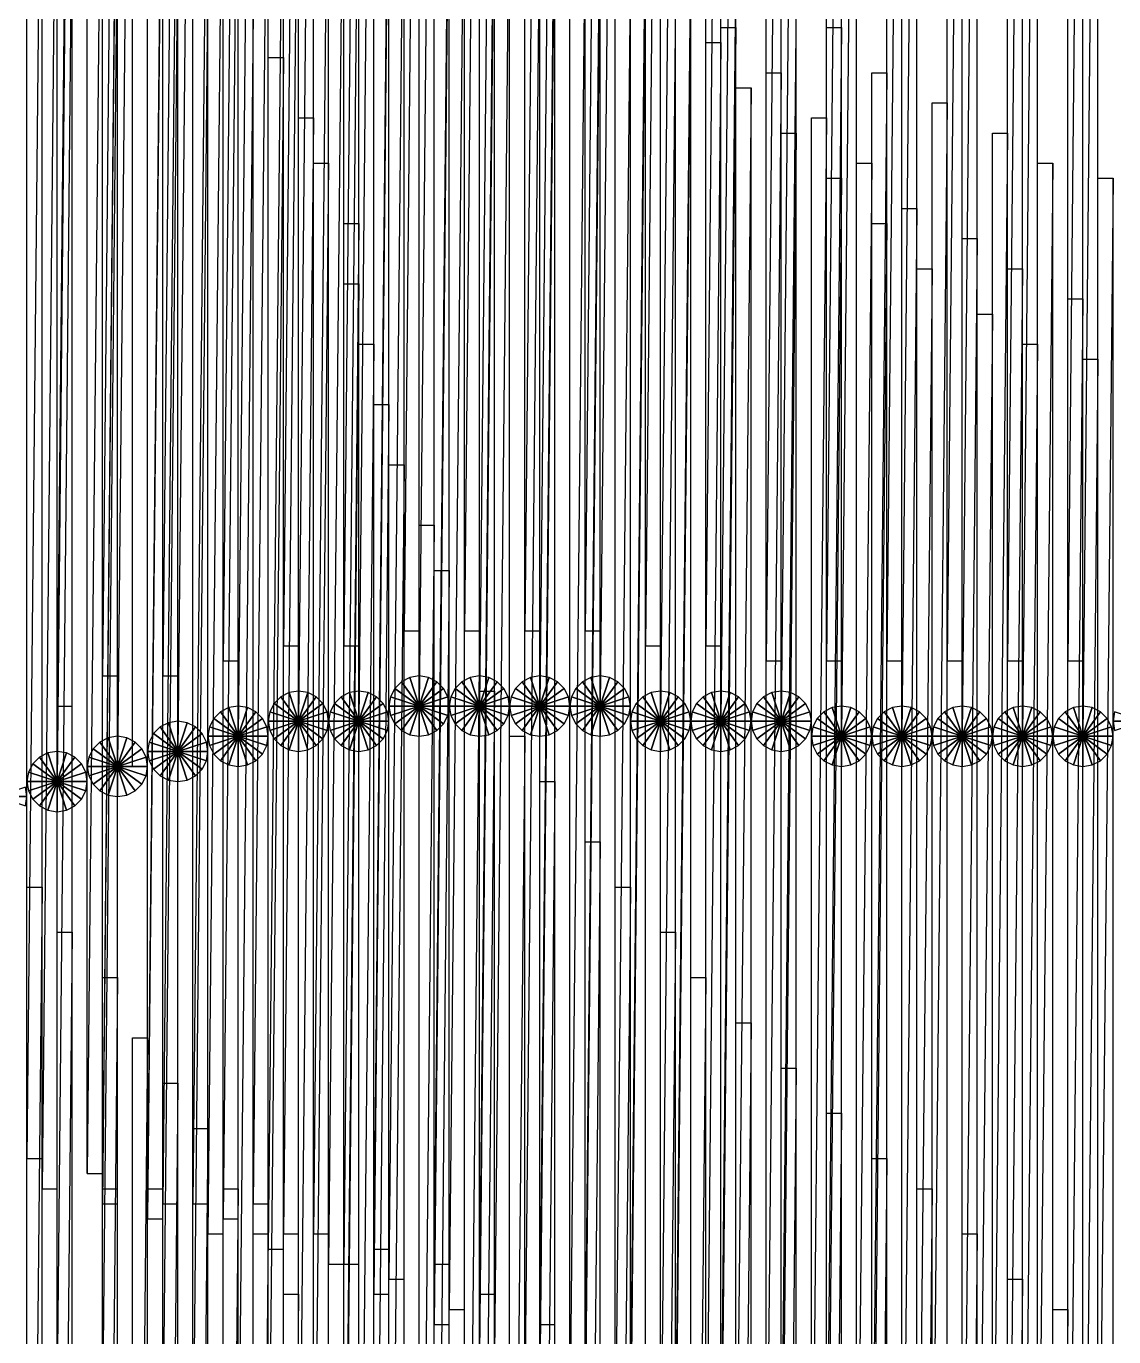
# Model space of a CAD drawing. Header units: metres. Extents: x -172 to 779, y -182 to 937.
# Drawn here: x 77 to 149, y 729.2 to 816.1 of the extents above; entities that cross this region are included whole.
import ezdxf

# ---------------------------------------------------------------- set-up
doc = ezdxf.new("R2010")
doc.units = ezdxf.units.M

msp = doc.modelspace()

# ---------------------------------------------------------------- linework, layer by layer
for points in [[(102, 776), (103, 776), (103, 877), (103.0001, 877.0001, 0.0001)], [(103, 877), (102, 776), (102, 877), (102.0001, 877.0001, 0.0001)], [(106, 776), (107, 776), (107, 877), (107.0001, 877.0001, 0.0001)], [(107, 877), (106, 776), (106, 877), (106.0001, 877.0001, 0.0001)], [(110, 776), (111, 776), (111, 877), (111.0001, 877.0001, 0.0001)], [(111, 877), (110, 776), (110, 877), (110.0001, 877.0001, 0.0001)], [(114, 776), (115, 776), (115, 877), (115.0001, 877.0001, 0.0001)], [(115, 877), (114, 776), (114, 877), (114.0001, 877.0001, 0.0001)], [(94, 775), (95, 775), (95, 876), (95.0001, 876.0001, 0.0001)], [(95, 876), (94, 775), (94, 876), (94.0001, 876.0001, 0.0001)], [(98, 775), (99, 775), (99, 876), (99.0001, 876.0001, 0.0001)], [(99, 876), (98, 775), (98, 876), (98.0001, 876.0001, 0.0001)], [(118, 775), (119, 775), (119, 876), (119.0001, 876.0001, 0.0001)], [(119, 876), (118, 775), (118, 876), (118.0001, 876.0001, 0.0001)], [(122, 775), (123, 775), (123, 876), (123.0001, 876.0001, 0.0001)], [(123, 876), (122, 775), (122, 876), (122.0001, 876.0001, 0.0001)], [(90, 774), (91, 774), (91, 875), (91.0001, 875.0001, 0.0001)], [(91, 875), (90, 774), (90, 875), (90.0001, 875.0001, 0.0001)], [(126, 774), (127, 774), (127, 875), (127.0001, 875.0001, 0.0001)], [(127, 875), (126, 774), (126, 875), (126.0001, 875.0001, 0.0001)], [(130, 774), (131, 774), (131, 875), (131.0001, 875.0001, 0.0001)], [(131, 875), (130, 774), (130, 875), (130.0001, 875.0001, 0.0001)], [(134, 774), (135, 774), (135, 875), (135.0001, 875.0001, 0.0001)], [(135, 875), (134, 774), (134, 875), (134.0001, 875.0001, 0.0001)], [(138, 774), (139, 774), (139, 875), (139.0001, 875.0001, 0.0001)], [(139, 875), (138, 774), (138, 875), (138.0001, 875.0001, 0.0001)], [(142, 774), (143, 774), (143, 875), (143.0001, 875.0001, 0.0001)], [(143, 875), (142, 774), (142, 875), (142.0001, 875.0001, 0.0001)], [(146, 774), (147, 774), (147, 875), (147.0001, 875.0001, 0.0001)], [(147, 875), (146, 774), (146, 875), (146.0001, 875.0001, 0.0001)], [(82, 773), (83, 773), (83, 874), (83.0001, 874.0001, 0.0001)], [(83, 874), (82, 773), (82, 874), (82.0001, 874.0001, 0.0001)], [(86, 773), (87, 773), (87, 874), (87.0001, 874.0001, 0.0001)], [(87, 874), (86, 773), (86, 874), (86.0001, 874.0001, 0.0001)], [(79, 771), (80, 771), (80, 872), (80.0001, 872.0001, 0.0001)], [(80, 872), (79, 771), (79, 872), (79.0001, 872.0001, 0.0001)], [(103, 771), (104, 771), (104, 872), (104.0001, 872.0001, 0.0001)], [(104, 872), (103, 771), (103, 872), (103.0001, 872.0001, 0.0001)], [(107, 771), (108, 771), (108, 872), (108.0001, 872.0001, 0.0001)], [(108, 872), (107, 771), (107, 872), (107.0001, 872.0001, 0.0001)], [(111, 771), (112, 771), (112, 872), (112.0001, 872.0001, 0.0001)], [(112, 872), (111, 771), (111, 872), (111.0001, 872.0001, 0.0001)], [(115, 771), (116, 771), (116, 872), (116.0001, 872.0001, 0.0001)], [(116, 872), (115, 771), (115, 872), (115.0001, 872.0001, 0.0001)], [(95, 770), (96, 770), (96, 871), (96.0001, 871.0001, 0.0001)], [(96, 871), (95, 770), (95, 871), (95.0001, 871.0001, 0.0001)], [(99, 770), (100, 770), (100, 871), (100.0001, 871.0001, 0.0001)], [(100, 871), (99, 770), (99, 871), (99.0001, 871.0001, 0.0001)], [(119, 770), (120, 770), (120, 871), (120.0001, 871.0001, 0.0001)], [(120, 871), (119, 770), (119, 871), (119.0001, 871.0001, 0.0001)], [(123, 770), (124, 770), (124, 871), (124.0001, 871.0001, 0.0001)], [(124, 871), (123, 770), (123, 871), (123.0001, 871.0001, 0.0001)], [(127, 770), (128, 770), (128, 871), (128.0001, 871.0001, 0.0001)], [(128, 871), (127, 770), (127, 871), (127.0001, 871.0001, 0.0001)], [(91, 769), (92, 769), (92, 870), (92.0001, 870.0001, 0.0001)], [(92, 870), (91, 769), (91, 870), (91.0001, 870.0001, 0.0001)], [(131, 769), (132, 769), (132, 870), (132.0001, 870.0001, 0.0001)], [(132, 870), (131, 769), (131, 870), (131.0001, 870.0001, 0.0001)], [(135, 769), (136, 769), (136, 870), (136.0001, 870.0001, 0.0001)], [(136, 870), (135, 769), (135, 870), (135.0001, 870.0001, 0.0001)], [(139, 769), (140, 769), (140, 870), (140.0001, 870.0001, 0.0001)], [(140, 870), (139, 769), (139, 870), (139.0001, 870.0001, 0.0001)], [(143, 769), (144, 769), (144, 870), (144.0001, 870.0001, 0.0001)], [(144, 870), (143, 769), (143, 870), (143.0001, 870.0001, 0.0001)], [(147, 769), (148, 769), (148, 870), (148.0001, 870.0001, 0.0001)], [(148, 870), (147, 769), (147, 870), (147.0001, 870.0001, 0.0001)], [(87, 768), (88, 768), (88, 869), (88.0001, 869.0001, 0.0001)], [(88, 869), (87, 768), (87, 869), (87.0001, 869.0001, 0.0001)], [(83, 767), (84, 767), (84, 868), (84.0001, 868.0001, 0.0001)], [(84, 868), (83, 767), (83, 868), (83.0001, 868.0001, 0.0001)], [(79, 766), (80, 766), (80, 867), (80.0001, 867.0001, 0.0001)], [(80, 867), (79, 766), (79, 867), (79.0001, 867.0001, 0.0001)], [(77, 741), (78, 741), (78, 842), (78.0001, 842.0001, 0.0001)], [(78, 842), (77, 741), (77, 842), (77.0001, 842.0001, 0.0001)], [(81, 740), (82, 740), (82, 841), (82.0001, 841.0001, 0.0001)], [(82, 841), (81, 740), (81, 841), (81.0001, 841.0001, 0.0001)], [(78, 739), (79, 739), (79, 840), (79.0001, 840.0001, 0.0001)], [(79, 840), (78, 739), (78, 840), (78.0001, 840.0001, 0.0001)], [(78, 739), (79, 739), (79, 840), (79.0001, 840.0001, 0.0001)], [(79, 840), (78, 739), (78, 840), (78.0001, 840.0001, 0.0001)], [(82, 739), (83, 739), (83, 840), (83.0001, 840.0001, 0.0001)], [(83, 840), (82, 739), (82, 840), (82.0001, 840.0001, 0.0001)], [(85, 739), (86, 739), (86, 840), (86.0001, 840.0001, 0.0001)], [(86, 840), (85, 739), (85, 840), (85.0001, 840.0001, 0.0001)], [(82, 738), (83, 738), (83, 839), (83.0001, 839.0001, 0.0001)], [(83, 839), (82, 738), (82, 839), (82.0001, 839.0001, 0.0001)], [(86, 738), (87, 738), (87, 839), (87.0001, 839.0001, 0.0001)], [(87, 839), (86, 738), (86, 839), (86.0001, 839.0001, 0.0001)], [(88, 738), (89, 738), (89, 839), (89.0001, 839.0001, 0.0001)], [(89, 839), (88, 738), (88, 839), (88.0001, 839.0001, 0.0001)], [(92, 738), (93, 738), (93, 839), (93.0001, 839.0001, 0.0001)], [(93, 839), (92, 738), (92, 839), (92.0001, 839.0001, 0.0001)], [(85, 737), (86, 737), (86, 838), (86.0001, 838.0001, 0.0001)], [(86, 838), (85, 737), (85, 838), (85.0001, 838.0001, 0.0001)], [(90, 737), (91, 737), (91, 838), (91.0001, 838.0001, 0.0001)], [(91, 838), (90, 737), (90, 838), (90.0001, 838.0001, 0.0001)], [(89, 736), (90, 736), (90, 837), (90.0001, 837.0001, 0.0001)], [(90, 837), (89, 736), (89, 837), (89.0001, 837.0001, 0.0001)], [(94, 736), (95, 736), (95, 837), (95.0001, 837.0001, 0.0001)], [(95, 837), (94, 736), (94, 837), (94.0001, 837.0001, 0.0001)], [(96, 736), (97, 736), (97, 837), (97.0001, 837.0001, 0.0001)], [(97, 837), (96, 736), (96, 837), (96.0001, 837.0001, 0.0001)], [(93, 735), (94, 735), (94, 836), (94.0001, 836.0001, 0.0001)], [(94, 836), (93, 735), (93, 836), (93.0001, 836.0001, 0.0001)], [(100, 735), (101, 735), (101, 836), (101.0001, 836.0001, 0.0001)], [(101, 836), (100, 735), (100, 836), (100.0001, 836.0001, 0.0001)], [(97, 734), (98, 734), (98, 835), (98.0001, 835.0001, 0.0001)], [(98, 835), (97, 734), (97, 835), (97.0001, 835.0001, 0.0001)], [(98, 734), (99, 734), (99, 835), (99.0001, 835.0001, 0.0001)], [(99, 835), (98, 734), (98, 835), (98.0001, 835.0001, 0.0001)], [(104, 734), (105, 734), (105, 835), (105.0001, 835.0001, 0.0001)], [(105, 835), (104, 734), (104, 835), (104.0001, 835.0001, 0.0001)], [(101, 733), (102, 733), (102, 834), (102.0001, 834.0001, 0.0001)], [(102, 834), (101, 733), (101, 834), (101.0001, 834.0001, 0.0001)], [(100, 732), (101, 732), (101, 833), (101.0001, 833.0001, 0.0001)], [(101, 833), (100, 732), (100, 833), (100.0001, 833.0001, 0.0001)], [(107, 732), (108, 732), (108, 833), (108.0001, 833.0001, 0.0001)], [(108, 833), (107, 732), (107, 833), (107.0001, 833.0001, 0.0001)], [(105, 731), (106, 731), (106, 832), (106.0001, 832.0001, 0.0001)], [(106, 832), (105, 731), (105, 832), (105.0001, 832.0001, 0.0001)], [(104, 730), (105, 730), (105, 831), (105.0001, 831.0001, 0.0001)], [(105, 831), (104, 730), (104, 831), (104.0001, 831.0001, 0.0001)], [(111, 730), (112, 730), (112, 831), (112.0001, 831.0001, 0.0001)], [(112, 831), (111, 730), (111, 831), (111.0001, 831.0001, 0.0001)], [(107, 728), (108, 728), (108, 829), (108.0001, 829.0001, 0.0001)], [(108, 829), (107, 728), (107, 829), (107.0001, 829.0001, 0.0001)], [(108, 728), (109, 728), (109, 829), (109.0001, 829.0001, 0.0001)], [(109, 829), (108, 728), (108, 829), (108.0001, 829.0001, 0.0001)], [(114, 727), (115, 727), (115, 828), (115.0001, 828.0001, 0.0001)], [(115, 828), (114, 727), (114, 828), (114.0001, 828.0001, 0.0001)], [(79, 726), (80, 726), (80, 827), (80.0001, 827.0001, 0.0001)], [(80, 827), (79, 726), (79, 827), (79.0001, 827.0001, 0.0001)], [(111, 726), (112, 726), (112, 827), (112.0001, 827.0001, 0.0001)], [(112, 827), (111, 726), (111, 827), (111.0001, 827.0001, 0.0001)], [(110, 725), (111, 725), (111, 826), (111.0001, 826.0001, 0.0001)], [(111, 826), (110, 725), (110, 826), (110.0001, 826.0001, 0.0001)], [(117, 725), (118, 725), (118, 826), (118.0001, 826.0001, 0.0001)], [(118, 826), (117, 725), (117, 826), (117.0001, 826.0001, 0.0001)], [(82, 724), (83, 724), (83, 825), (83.0001, 825.0001, 0.0001)], [(83, 825), (82, 724), (82, 825), (82.0001, 825.0001, 0.0001)], [(113, 723), (114, 723), (114, 824), (114.0001, 824.0001, 0.0001)], [(114, 824), (113, 723), (113, 824), (113.0001, 824.0001, 0.0001)], [(114, 723), (115, 723), (115, 824), (115.0001, 824.0001, 0.0001)], [(115, 824), (114, 723), (114, 824), (114.0001, 824.0001, 0.0001)], [(86, 722), (87, 722), (87, 823), (87.0001, 823.0001, 0.0001)], [(87, 823), (86, 722), (86, 823), (86.0001, 823.0001, 0.0001)], [(120, 722), (121, 722), (121, 823), (121.0001, 823.0001, 0.0001)], [(121, 823), (120, 722), (120, 823), (120.0001, 823.0001, 0.0001)], [(117, 721), (118, 721), (118, 822), (118.0001, 822.0001, 0.0001)], [(118, 822), (117, 721), (117, 822), (117.0001, 822.0001, 0.0001)], [(116, 720), (117, 720), (117, 821), (117.0001, 821.0001, 0.0001)], [(117, 821), (116, 720), (116, 821), (116.0001, 821.0001, 0.0001)], [(123, 720), (124, 720), (124, 821), (124.0001, 821.0001, 0.0001)], [(124, 821), (123, 720), (123, 821), (123.0001, 821.0001, 0.0001)], [(88, 719), (89, 719), (89, 820), (89.0001, 820.0001, 0.0001)], [(89, 820), (88, 719), (88, 820), (88.0001, 820.0001, 0.0001)], [(120, 718), (121, 718), (121, 819), (121.0001, 819.0001, 0.0001)], [(121, 819), (120, 718), (120, 819), (120.0001, 819.0001, 0.0001)], [(119, 717), (120, 717), (120, 818), (120.0001, 818.0001, 0.0001)], [(120, 818), (119, 717), (119, 818), (119.0001, 818.0001, 0.0001)], [(127, 717), (128, 717), (128, 818), (128.0001, 818.0001, 0.0001)], [(128, 818), (127, 717), (127, 818), (127.0001, 818.0001, 0.0001)], [(91, 716), (92, 716), (92, 817), (92.0001, 817.0001, 0.0001)], [(92, 817), (91, 716), (91, 817), (91.0001, 817.0001, 0.0001)], [(123, 715), (124, 715), (124, 816), (124.0001, 816.0001, 0.0001)], [(124, 816), (123, 715), (123, 816), (123.0001, 816.0001, 0.0001)], [(130, 715), (131, 715), (131, 816), (131.0001, 816.0001, 0.0001)], [(131, 816), (130, 715), (130, 816), (130.0001, 816.0001, 0.0001)], [(122, 714), (123, 714), (123, 815), (123.0001, 815.0001, 0.0001)], [(123, 815), (122, 714), (122, 815), (122.0001, 815.0001, 0.0001)], [(93, 713), (94, 713), (94, 814), (94.0001, 814.0001, 0.0001)], [(94, 814), (93, 713), (93, 814), (93.0001, 814.0001, 0.0001)], [(126, 712), (127, 712), (127, 813), (127.0001, 813.0001, 0.0001)], [(127, 813), (126, 712), (126, 813), (126.0001, 813.0001, 0.0001)], [(133, 712), (134, 712), (134, 813), (134.0001, 813.0001, 0.0001)], [(134, 813), (133, 712), (133, 813), (133.0001, 813.0001, 0.0001)], [(124, 711), (125, 711), (125, 812), (125.0001, 812.0001, 0.0001)], [(125, 812), (124, 711), (124, 812), (124.0001, 812.0001, 0.0001)], [(137, 710), (138, 710), (138, 811), (138.0001, 811.0001, 0.0001)], [(138, 811), (137, 710), (137, 811), (137.0001, 811.0001, 0.0001)], [(95, 709), (96, 709), (96, 810), (96.0001, 810.0001, 0.0001)], [(96, 810), (95, 709), (95, 810), (95.0001, 810.0001, 0.0001)], [(129, 709), (130, 709), (130, 810), (130.0001, 810.0001, 0.0001)], [(130, 810), (129, 709), (129, 810), (129.0001, 810.0001, 0.0001)], [(127, 708), (128, 708), (128, 809), (128.0001, 809.0001, 0.0001)], [(128, 809), (127, 708), (127, 809), (127.0001, 809.0001, 0.0001)], [(141, 708), (142, 708), (142, 809), (142.0001, 809.0001, 0.0001)], [(142, 809), (141, 708), (141, 809), (141.0001, 809.0001, 0.0001)], [(96, 706), (97, 706), (97, 807), (97.0001, 807.0001, 0.0001)], [(97, 807), (96, 706), (96, 807), (96.0001, 807.0001, 0.0001)], [(132, 706), (133, 706), (133, 807), (133.0001, 807.0001, 0.0001)], [(133, 807), (132, 706), (132, 807), (132.0001, 807.0001, 0.0001)], [(144, 706), (145, 706), (145, 807), (145.0001, 807.0001, 0.0001)], [(145, 807), (144, 706), (144, 807), (144.0001, 807.0001, 0.0001)], [(130, 705), (131, 705), (131, 806), (131.0001, 806.0001, 0.0001)], [(131, 806), (130, 705), (130, 806), (130.0001, 806.0001, 0.0001)], [(148, 705), (149, 705), (149, 806), (149.0001, 806.0001, 0.0001)], [(149, 806), (148, 705), (148, 806), (148.0001, 806.0001, 0.0001)], [(135, 703), (136, 703), (136, 804), (136.0001, 804.0001, 0.0001)], [(136, 804), (135, 703), (135, 804), (135.0001, 804.0001, 0.0001)], [(98, 702), (99, 702), (99, 803), (99.0001, 803.0001, 0.0001)], [(99, 803), (98, 702), (98, 803), (98.0001, 803.0001, 0.0001)], [(133, 702), (134, 702), (134, 803), (134.0001, 803.0001, 0.0001)], [(134, 803), (133, 702), (133, 803), (133.0001, 803.0001, 0.0001)], [(139, 701), (140, 701), (140, 802), (140.0001, 802.0001, 0.0001)], [(140, 802), (139, 701), (139, 802), (139.0001, 802.0001, 0.0001)], [(136, 699), (137, 699), (137, 800), (137.0001, 800.0001, 0.0001)], [(137, 800), (136, 699), (136, 800), (136.0001, 800.0001, 0.0001)], [(142, 699), (143, 699), (143, 800), (143.0001, 800.0001, 0.0001)], [(143, 800), (142, 699), (142, 800), (142.0001, 800.0001, 0.0001)], [(98, 698), (99, 698), (99, 799), (99.0001, 799.0001, 0.0001)], [(99, 799), (98, 698), (98, 799), (98.0001, 799.0001, 0.0001)], [(146, 697), (147, 697), (147, 798), (147.0001, 798.0001, 0.0001)], [(147, 798), (146, 697), (146, 798), (146.0001, 798.0001, 0.0001)], [(140, 696), (141, 696), (141, 797), (141.0001, 797.0001, 0.0001)], [(141, 797), (140, 696), (140, 797), (140.0001, 797.0001, 0.0001)], [(99, 694), (100, 694), (100, 795), (100.0001, 795.0001, 0.0001)], [(100, 795), (99, 694), (99, 795), (99.0001, 795.0001, 0.0001)], [(143, 694), (144, 694), (144, 795), (144.0001, 795.0001, 0.0001)], [(144, 795), (143, 694), (143, 795), (143.0001, 795.0001, 0.0001)], [(147, 693), (148, 693), (148, 794), (148.0001, 794.0001, 0.0001)], [(148, 794), (147, 693), (147, 794), (147.0001, 794.0001, 0.0001)], [(100, 690), (101, 690), (101, 791), (101.0001, 791.0001, 0.0001)], [(101, 791), (100, 690), (100, 791), (100.0001, 791.0001, 0.0001)], [(101, 686), (102, 686), (102, 787), (102.0001, 787.0001, 0.0001)], [(102, 787), (101, 686), (101, 787), (101.0001, 787.0001, 0.0001)], [(103, 682), (104, 682), (104, 783), (104.0001, 783.0001, 0.0001)], [(104, 783), (103, 682), (103, 783), (103.0001, 783.0001, 0.0001)], [(104, 679), (105, 679), (105, 780), (105.0001, 780.0001, 0.0001)], [(105, 780), (104, 679), (104, 780), (104.0001, 780.0001, 0.0001)], [(106, 675), (107, 675), (107, 776), (107.0001, 776.0001, 0.0001)], [(107, 776), (106, 675), (106, 776), (106.0001, 776.0001, 0.0001)], [(103, 771), (101.82443, 772.61804), (101.381966, 772.1756), (101.382065, 772.1757, 0.0001)], [(103, 771), (102.381966, 772.9021), (101.82443, 772.61804), (101.82453, 772.61816, 0.0001)], [(103, 771), (103, 773), (102.381966, 772.9021), (102.382065, 772.9022, 0.0001)], [(103, 771), (103.618034, 772.9021), (103, 773), (103.0001, 773.0001, 0.0001)], [(103, 771), (104.17557, 772.61804), (103.618034, 772.9021), (103.61813, 772.9022, 0.0001)], [(103, 771), (104.618034, 772.1756), (104.17557, 772.61804), (104.17567, 772.61816, 0.0001)], [(107, 771), (105.82443, 772.61804), (105.381966, 772.1756), (105.382065, 772.1757, 0.0001)], [(107, 771), (106.381966, 772.9021), (105.82443, 772.61804), (105.82453, 772.61816, 0.0001)], [(107, 771), (107, 773), (106.381966, 772.9021), (106.382065, 772.9022, 0.0001)], [(107, 771), (107.618034, 772.9021), (107, 773), (107.0001, 773.0001, 0.0001)], [(107, 771), (108.17557, 772.61804), (107.618034, 772.9021), (107.61813, 772.9022, 0.0001)], [(107, 771), (108.618034, 772.1756), (108.17557, 772.61804), (108.17567, 772.61816, 0.0001)], [(111, 771), (109.82443, 772.61804), (109.381966, 772.1756), (109.382065, 772.1757, 0.0001)], [(111, 771), (110.381966, 772.9021), (109.82443, 772.61804), (109.82453, 772.61816, 0.0001)], [(111, 771), (111, 773), (110.381966, 772.9021), (110.382065, 772.9022, 0.0001)], [(111, 771), (111.618034, 772.9021), (111, 773), (111.0001, 773.0001, 0.0001)], [(111, 771), (112.17557, 772.61804), (111.618034, 772.9021), (111.61813, 772.9022, 0.0001)], [(111, 771), (112.618034, 772.1756), (112.17557, 772.61804), (112.17567, 772.61816, 0.0001)], [(115, 771), (113.82443, 772.61804), (113.381966, 772.1756), (113.382065, 772.1757, 0.0001)], [(115, 771), (114.381966, 772.9021), (113.82443, 772.61804), (113.82453, 772.61816, 0.0001)], [(115, 771), (115, 773), (114.381966, 772.9021), (114.382065, 772.9022, 0.0001)], [(115, 771), (115.618034, 772.9021), (115, 773), (115.0001, 773.0001, 0.0001)], [(115, 771), (116.17557, 772.61804), (115.618034, 772.9021), (115.61813, 772.9022, 0.0001)], [(115, 771), (116.618034, 772.1756), (116.17557, 772.61804), (116.17567, 772.61816, 0.0001)], [(95, 770), (94.381966, 771.9021), (93.82443, 771.61804), (93.82453, 771.61816, 0.0001)], [(95, 770), (95, 772), (94.381966, 771.9021), (94.382065, 771.9022, 0.0001)], [(95, 770), (95.618034, 771.9021), (95, 772), (95.0001, 772.0001, 0.0001)], [(95, 770), (96.17557, 771.61804), (95.618034, 771.9021), (95.61813, 771.9022, 0.0001)], [(99, 770), (98.381966, 771.9021), (97.82443, 771.61804), (97.82453, 771.61816, 0.0001)], [(99, 770), (99, 772), (98.381966, 771.9021), (98.382065, 771.9022, 0.0001)], [(99, 770), (99.618034, 771.9021), (99, 772), (99.0001, 772.0001, 0.0001)], [(99, 770), (100.17557, 771.61804), (99.618034, 771.9021), (99.61813, 771.9022, 0.0001)], [(103, 771), (101.381966, 772.1756), (101.097885, 771.61804), (101.097984, 771.61816, 0.0001)], [(103, 771), (104.902115, 771.61804), (104.618034, 772.1756), (104.61813, 772.1757, 0.0001)], [(107, 771), (105.381966, 772.1756), (105.097885, 771.61804), (105.097984, 771.61816, 0.0001)], [(107, 771), (108.902115, 771.61804), (108.618034, 772.1756), (108.61813, 772.1757, 0.0001)], [(107, 671), (108, 671), (108, 772), (108.0001, 772.0001, 0.0001)], [(108, 772), (107, 671), (107, 772), (107.0001, 772.0001, 0.0001)], [(111, 771), (109.381966, 772.1756), (109.097885, 771.61804), (109.097984, 771.61816, 0.0001)], [(111, 771), (112.902115, 771.61804), (112.618034, 772.1756), (112.61813, 772.1757, 0.0001)], [(115, 771), (113.381966, 772.1756), (113.097885, 771.61804), (113.097984, 771.61816, 0.0001)], [(115, 771), (116.902115, 771.61804), (116.618034, 772.1756), (116.61813, 772.1757, 0.0001)], [(119, 770), (118.381966, 771.9021), (117.82443, 771.61804), (117.82453, 771.61816, 0.0001)], [(119, 770), (119, 772), (118.381966, 771.9021), (118.382065, 771.9022, 0.0001)], [(119, 770), (119.618034, 771.9021), (119, 772), (119.0001, 772.0001, 0.0001)], [(119, 770), (120.17557, 771.61804), (119.618034, 771.9021), (119.61813, 771.9022, 0.0001)], [(123, 770), (122.381966, 771.9021), (121.82443, 771.61804), (121.82453, 771.61816, 0.0001)], [(123, 770), (123, 772), (122.381966, 771.9021), (122.382065, 771.9022, 0.0001)], [(123, 770), (123.618034, 771.9021), (123, 772), (123.0001, 772.0001, 0.0001)], [(123, 770), (124.17557, 771.61804), (123.618034, 771.9021), (123.61813, 771.9022, 0.0001)], [(127, 770), (126.381966, 771.9021), (125.82443, 771.61804), (125.82453, 771.61816, 0.0001)], [(127, 770), (127, 772), (126.381966, 771.9021), (126.382065, 771.9022, 0.0001)], [(127, 770), (127.618034, 771.9021), (127, 772), (127.0001, 772.0001, 0.0001)], [(127, 770), (128.17557, 771.61804), (127.618034, 771.9021), (127.61813, 771.9022, 0.0001)], [(91, 769), (90.381966, 770.9021), (89.82443, 770.61804), (89.82453, 770.61816, 0.0001)], [(91, 769), (91, 771), (90.381966, 770.9021), (90.382065, 770.9022, 0.0001)], [(91, 769), (91.618034, 770.9021), (91, 771), (91.0001, 771.0001, 0.0001)], [(91, 769), (92.17557, 770.61804), (91.618034, 770.9021), (91.61813, 770.9022, 0.0001)], [(95, 770), (93.381966, 771.1756), (93.097885, 770.61804), (93.097984, 770.61816, 0.0001)], [(95, 770), (93.82443, 771.61804), (93.381966, 771.1756), (93.382065, 771.1757, 0.0001)], [(95, 770), (96.618034, 771.1756), (96.17557, 771.61804), (96.17567, 771.61816, 0.0001)], [(95, 770), (96.902115, 770.61804), (96.618034, 771.1756), (96.61813, 771.1757, 0.0001)], [(99, 770), (97.381966, 771.1756), (97.097885, 770.61804), (97.097984, 770.61816, 0.0001)], [(99, 770), (97.82443, 771.61804), (97.381966, 771.1756), (97.382065, 771.1757, 0.0001)], [(99, 770), (100.618034, 771.1756), (100.17557, 771.61804), (100.17567, 771.61816, 0.0001)], [(99, 770), (100.902115, 770.61804), (100.618034, 771.1756), (100.61813, 771.1757, 0.0001)], [(103, 771), (101.097885, 771.61804), (101, 771), (101.0001, 771.0001, 0.0001)], [(103, 771), (101, 771), (101.097885, 770.38196), (101.097984, 770.3821, 0.0001)], [(103, 771), (101.097885, 770.38196), (101.381966, 769.8244), (101.382065, 769.8245, 0.0001)], [(103, 771), (101.381966, 769.8244), (101.82443, 769.38196), (101.82453, 769.3821, 0.0001)], [(103, 771), (101.82443, 769.38196), (102.381966, 769.0979), (102.382065, 769.098, 0.0001)], [(103, 771), (102.381966, 769.0979), (103, 769), (103.0001, 769.0001, 0.0001)], [(103, 771), (105, 771), (104.902115, 771.61804), (104.902214, 771.61816, 0.0001)], [(103, 771), (104.902115, 770.38196), (105, 771), (105.0001, 771.0001, 0.0001)], [(103, 771), (103, 769), (103.618034, 769.0979), (103.61813, 769.098, 0.0001)], [(103, 771), (103.618034, 769.0979), (104.17557, 769.38196), (104.17567, 769.3821, 0.0001)], [(103, 771), (104.17557, 769.38196), (104.618034, 769.8244), (104.61813, 769.8245, 0.0001)], [(103, 771), (104.618034, 769.8244), (104.902115, 770.38196), (104.902214, 770.3821, 0.0001)], [(107, 771), (105.097885, 771.61804), (105, 771), (105.0001, 771.0001, 0.0001)], [(107, 771), (105, 771), (105.097885, 770.38196), (105.097984, 770.3821, 0.0001)], [(107, 771), (105.097885, 770.38196), (105.381966, 769.8244), (105.382065, 769.8245, 0.0001)], [(107, 771), (105.381966, 769.8244), (105.82443, 769.38196), (105.82453, 769.3821, 0.0001)], [(107, 771), (105.82443, 769.38196), (106.381966, 769.0979), (106.382065, 769.098, 0.0001)], [(107, 771), (106.381966, 769.0979), (107, 769), (107.0001, 769.0001, 0.0001)], [(107, 771), (109, 771), (108.902115, 771.61804), (108.902214, 771.61816, 0.0001)], [(107, 771), (108.902115, 770.38196), (109, 771), (109.0001, 771.0001, 0.0001)], [(107, 771), (107, 769), (107.618034, 769.0979), (107.61813, 769.098, 0.0001)], [(107, 771), (107.618034, 769.0979), (108.17557, 769.38196), (108.17567, 769.3821, 0.0001)], [(107, 771), (108.17557, 769.38196), (108.618034, 769.8244), (108.61813, 769.8245, 0.0001)], [(107, 771), (108.618034, 769.8244), (108.902115, 770.38196), (108.902214, 770.3821, 0.0001)], [(111, 771), (109.097885, 771.61804), (109, 771), (109.0001, 771.0001, 0.0001)], [(111, 771), (109, 771), (109.097885, 770.38196), (109.097984, 770.3821, 0.0001)], [(111, 771), (109.097885, 770.38196), (109.381966, 769.8244), (109.382065, 769.8245, 0.0001)], [(111, 771), (109.381966, 769.8244), (109.82443, 769.38196), (109.82453, 769.3821, 0.0001)], [(111, 771), (109.82443, 769.38196), (110.381966, 769.0979), (110.382065, 769.098, 0.0001)], [(111, 771), (110.381966, 769.0979), (111, 769), (111.0001, 769.0001, 0.0001)], [(111, 771), (113, 771), (112.902115, 771.61804), (112.902214, 771.61816, 0.0001)], [(111, 771), (112.902115, 770.38196), (113, 771), (113.0001, 771.0001, 0.0001)], [(111, 771), (111, 769), (111.618034, 769.0979), (111.61813, 769.098, 0.0001)], [(111, 771), (111.618034, 769.0979), (112.17557, 769.38196), (112.17567, 769.3821, 0.0001)], [(111, 771), (112.17557, 769.38196), (112.618034, 769.8244), (112.61813, 769.8245, 0.0001)], [(111, 771), (112.618034, 769.8244), (112.902115, 770.38196), (112.902214, 770.3821, 0.0001)], [(115, 771), (113.097885, 771.61804), (113, 771), (113.0001, 771.0001, 0.0001)], [(115, 771), (113, 771), (113.097885, 770.38196), (113.097984, 770.3821, 0.0001)], [(115, 771), (113.097885, 770.38196), (113.381966, 769.8244), (113.382065, 769.8245, 0.0001)], [(115, 771), (113.381966, 769.8244), (113.82443, 769.38196), (113.82453, 769.3821, 0.0001)], [(115, 771), (113.82443, 769.38196), (114.381966, 769.0979), (114.382065, 769.098, 0.0001)], [(115, 771), (114.381966, 769.0979), (115, 769), (115.0001, 769.0001, 0.0001)], [(115, 771), (117, 771), (116.902115, 771.61804), (116.902214, 771.61816, 0.0001)], [(115, 771), (116.902115, 770.38196), (117, 771), (117.0001, 771.0001, 0.0001)], [(115, 771), (115, 769), (115.618034, 769.0979), (115.61813, 769.098, 0.0001)], [(115, 771), (115.618034, 769.0979), (116.17557, 769.38196), (116.17567, 769.3821, 0.0001)], [(115, 771), (116.17557, 769.38196), (116.618034, 769.8244), (116.61813, 769.8245, 0.0001)], [(115, 771), (116.618034, 769.8244), (116.902115, 770.38196), (116.902214, 770.3821, 0.0001)], [(119, 770), (117.381966, 771.1756), (117.097885, 770.61804), (117.097984, 770.61816, 0.0001)], [(119, 770), (117.82443, 771.61804), (117.381966, 771.1756), (117.382065, 771.1757, 0.0001)], [(119, 770), (120.618034, 771.1756), (120.17557, 771.61804), (120.17567, 771.61816, 0.0001)], [(119, 770), (120.902115, 770.61804), (120.618034, 771.1756), (120.61813, 771.1757, 0.0001)], [(123, 770), (121.381966, 771.1756), (121.097885, 770.61804), (121.097984, 770.61816, 0.0001)], [(123, 770), (121.82443, 771.61804), (121.381966, 771.1756), (121.382065, 771.1757, 0.0001)], [(123, 770), (124.618034, 771.1756), (124.17557, 771.61804), (124.17567, 771.61816, 0.0001)], [(123, 770), (124.902115, 770.61804), (124.618034, 771.1756), (124.61813, 771.1757, 0.0001)], [(127, 770), (125.381966, 771.1756), (125.097885, 770.61804), (125.097984, 770.61816, 0.0001)], [(127, 770), (125.82443, 771.61804), (125.381966, 771.1756), (125.382065, 771.1757, 0.0001)], [(127, 770), (128.61803, 771.1756), (128.17557, 771.61804), (128.17567, 771.61816, 0.0001)], [(127, 770), (128.90211, 770.61804), (128.61803, 771.1756), (128.61813, 771.1757, 0.0001)], [(131, 769), (130.38197, 770.9021), (129.82443, 770.61804), (129.82454, 770.61816, 0.0001)], [(131, 769), (131, 771), (130.38197, 770.9021), (130.38208, 770.9022, 0.0001)], [(131, 769), (131.61803, 770.9021), (131, 771), (131.0001, 771.0001, 0.0001)], [(131, 769), (132.17557, 770.61804), (131.61803, 770.9021), (131.61813, 770.9022, 0.0001)], [(135, 769), (134.38197, 770.9021), (133.82443, 770.61804), (133.82454, 770.61816, 0.0001)], [(135, 769), (135, 771), (134.38197, 770.9021), (134.38208, 770.9022, 0.0001)], [(135, 769), (135.61803, 770.9021), (135, 771), (135.0001, 771.0001, 0.0001)], [(135, 769), (136.17557, 770.61804), (135.61803, 770.9021), (135.61813, 770.9022, 0.0001)], [(139, 769), (138.38197, 770.9021), (137.82443, 770.61804), (137.82454, 770.61816, 0.0001)], [(139, 769), (139, 771), (138.38197, 770.9021), (138.38208, 770.9022, 0.0001)], [(139, 769), (139.61803, 770.9021), (139, 771), (139.0001, 771.0001, 0.0001)], [(139, 769), (140.17557, 770.61804), (139.61803, 770.9021), (139.61813, 770.9022, 0.0001)], [(143, 769), (142.38197, 770.9021), (141.82443, 770.61804), (141.82454, 770.61816, 0.0001)], [(143, 769), (143, 771), (142.38197, 770.9021), (142.38208, 770.9022, 0.0001)], [(143, 769), (143.61803, 770.9021), (143, 771), (143.0001, 771.0001, 0.0001)], [(143, 769), (144.17557, 770.61804), (143.61803, 770.9021), (143.61813, 770.9022, 0.0001)], [(147, 769), (146.38197, 770.9021), (145.82443, 770.61804), (145.82454, 770.61816, 0.0001)], [(147, 769), (147, 771), (146.38197, 770.9021), (146.38208, 770.9022, 0.0001)], [(147, 769), (147.61803, 770.9021), (147, 771), (147.0001, 771.0001, 0.0001)], [(147, 769), (148.17557, 770.61804), (147.61803, 770.9021), (147.61813, 770.9022, 0.0001)], [(87, 768), (87, 770), (86.381966, 769.9021), (86.382065, 769.9022, 0.0001)], [(87, 768), (87.618034, 769.9021), (87, 770), (87.0001, 770.0001, 0.0001)], [(91, 769), (89.381966, 770.1756), (89.097885, 769.61804), (89.097984, 769.61816, 0.0001)], [(91, 769), (89.82443, 770.61804), (89.381966, 770.1756), (89.382065, 770.1757, 0.0001)], [(91, 769), (92.618034, 770.1756), (92.17557, 770.61804), (92.17567, 770.61816, 0.0001)], [(91, 769), (92.902115, 769.61804), (92.618034, 770.1756), (92.61813, 770.1757, 0.0001)], [(95, 770), (93.097885, 770.61804), (93, 770), (93.0001, 770.0001, 0.0001)], [(95, 770), (93, 770), (93.097885, 769.38196), (93.097984, 769.3821, 0.0001)], [(95, 770), (93.097885, 769.38196), (93.381966, 768.8244), (93.382065, 768.8245, 0.0001)], [(95, 770), (93.381966, 768.8244), (93.82443, 768.38196), (93.82453, 768.3821, 0.0001)], [(95, 770), (93.82443, 768.38196), (94.381966, 768.0979), (94.382065, 768.098, 0.0001)], [(95, 770), (94.381966, 768.0979), (95, 768), (95.0001, 768.0001, 0.0001)], [(95, 770), (97, 770), (96.902115, 770.61804), (96.902214, 770.61816, 0.0001)], [(95, 770), (96.902115, 769.38196), (97, 770), (97.0001, 770.0001, 0.0001)], [(95, 770), (95, 768), (95.618034, 768.0979), (95.61813, 768.098, 0.0001)], [(95, 770), (95.618034, 768.0979), (96.17557, 768.38196), (96.17567, 768.3821, 0.0001)], [(95, 770), (96.17557, 768.38196), (96.618034, 768.8244), (96.61813, 768.8245, 0.0001)], [(95, 770), (96.618034, 768.8244), (96.902115, 769.38196), (96.902214, 769.3821, 0.0001)], [(99, 770), (97.097885, 770.61804), (97, 770), (97.0001, 770.0001, 0.0001)], [(99, 770), (97, 770), (97.097885, 769.38196), (97.097984, 769.3821, 0.0001)], [(99, 770), (97.097885, 769.38196), (97.381966, 768.8244), (97.382065, 768.8245, 0.0001)], [(99, 770), (97.381966, 768.8244), (97.82443, 768.38196), (97.82453, 768.3821, 0.0001)], [(99, 770), (97.82443, 768.38196), (98.381966, 768.0979), (98.382065, 768.098, 0.0001)], [(99, 770), (98.381966, 768.0979), (99, 768), (99.0001, 768.0001, 0.0001)], [(99, 770), (101, 770), (100.902115, 770.61804), (100.902214, 770.61816, 0.0001)], [(99, 770), (100.902115, 769.38196), (101, 770), (101.0001, 770.0001, 0.0001)], [(99, 770), (99, 768), (99.618034, 768.0979), (99.61813, 768.098, 0.0001)], [(99, 770), (99.618034, 768.0979), (100.17557, 768.38196), (100.17567, 768.3821, 0.0001)], [(99, 770), (100.17557, 768.38196), (100.618034, 768.8244), (100.61813, 768.8245, 0.0001)], [(99, 770), (100.618034, 768.8244), (100.902115, 769.38196), (100.902214, 769.3821, 0.0001)], [(119, 770), (117.097885, 770.61804), (117, 770), (117.0001, 770.0001, 0.0001)], [(119, 770), (117, 770), (117.097885, 769.38196), (117.097984, 769.3821, 0.0001)], [(119, 770), (117.097885, 769.38196), (117.381966, 768.8244), (117.382065, 768.8245, 0.0001)], [(119, 770), (117.381966, 768.8244), (117.82443, 768.38196), (117.82453, 768.3821, 0.0001)], [(119, 770), (117.82443, 768.38196), (118.381966, 768.0979), (118.382065, 768.098, 0.0001)], [(119, 770), (118.381966, 768.0979), (119, 768), (119.0001, 768.0001, 0.0001)], [(119, 770), (121, 770), (120.902115, 770.61804), (120.902214, 770.61816, 0.0001)], [(119, 770), (120.902115, 769.38196), (121, 770), (121.0001, 770.0001, 0.0001)], [(119, 770), (119, 768), (119.618034, 768.0979), (119.61813, 768.098, 0.0001)], [(119, 770), (119.618034, 768.0979), (120.17557, 768.38196), (120.17567, 768.3821, 0.0001)], [(119, 770), (120.17557, 768.38196), (120.618034, 768.8244), (120.61813, 768.8245, 0.0001)], [(119, 770), (120.618034, 768.8244), (120.902115, 769.38196), (120.902214, 769.3821, 0.0001)], [(123, 770), (121.097885, 770.61804), (121, 770), (121.0001, 770.0001, 0.0001)], [(123, 770), (121, 770), (121.097885, 769.38196), (121.097984, 769.3821, 0.0001)], [(123, 770), (121.097885, 769.38196), (121.381966, 768.8244), (121.382065, 768.8245, 0.0001)], [(123, 770), (121.381966, 768.8244), (121.82443, 768.38196), (121.82453, 768.3821, 0.0001)], [(123, 770), (121.82443, 768.38196), (122.381966, 768.0979), (122.382065, 768.098, 0.0001)], [(123, 770), (122.381966, 768.0979), (123, 768), (123.0001, 768.0001, 0.0001)], [(123, 770), (125, 770), (124.902115, 770.61804), (124.902214, 770.61816, 0.0001)], [(123, 770), (124.902115, 769.38196), (125, 770), (125.0001, 770.0001, 0.0001)], [(123, 770), (123, 768), (123.618034, 768.0979), (123.61813, 768.098, 0.0001)], [(123, 770), (123.618034, 768.0979), (124.17557, 768.38196), (124.17567, 768.3821, 0.0001)], [(123, 770), (124.17557, 768.38196), (124.618034, 768.8244), (124.61813, 768.8245, 0.0001)], [(123, 770), (124.618034, 768.8244), (124.902115, 769.38196), (124.902214, 769.3821, 0.0001)], [(127, 770), (125.097885, 770.61804), (125, 770), (125.0001, 770.0001, 0.0001)], [(127, 770), (125, 770), (125.097885, 769.38196), (125.097984, 769.3821, 0.0001)], [(127, 770), (125.097885, 769.38196), (125.381966, 768.8244), (125.382065, 768.8245, 0.0001)], [(127, 770), (125.381966, 768.8244), (125.82443, 768.38196), (125.82453, 768.3821, 0.0001)], [(127, 770), (125.82443, 768.38196), (126.381966, 768.0979), (126.382065, 768.098, 0.0001)], [(127, 770), (126.381966, 768.0979), (127, 768), (127.0001, 768.0001, 0.0001)], [(127, 770), (129, 770), (128.90211, 770.61804), (128.90222, 770.61816, 0.0001)], [(127, 770), (128.90211, 769.38196), (129, 770), (129.0001, 770.0001, 0.0001)], [(127, 770), (127, 768), (127.618034, 768.0979), (127.61813, 768.098, 0.0001)], [(127, 770), (127.618034, 768.0979), (128.17557, 768.38196), (128.17567, 768.3821, 0.0001)], [(127, 770), (128.17557, 768.38196), (128.61803, 768.8244), (128.61813, 768.8245, 0.0001)], [(127, 770), (128.61803, 768.8244), (128.90211, 769.38196), (128.90222, 769.3821, 0.0001)], [(131, 769), (129.38197, 770.1756), (129.09789, 769.61804), (129.09799, 769.61816, 0.0001)], [(131, 769), (129.82443, 770.61804), (129.38197, 770.1756), (129.38208, 770.1757, 0.0001)], [(131, 769), (132.61803, 770.1756), (132.17557, 770.61804), (132.17567, 770.61816, 0.0001)], [(131, 769), (132.90211, 769.61804), (132.61803, 770.1756), (132.61813, 770.1757, 0.0001)], [(135, 769), (133.38197, 770.1756), (133.09789, 769.61804), (133.09799, 769.61816, 0.0001)], [(135, 769), (133.82443, 770.61804), (133.38197, 770.1756), (133.38208, 770.1757, 0.0001)], [(135, 769), (136.61803, 770.1756), (136.17557, 770.61804), (136.17567, 770.61816, 0.0001)], [(135, 769), (136.90211, 769.61804), (136.61803, 770.1756), (136.61813, 770.1757, 0.0001)], [(139, 769), (137.38197, 770.1756), (137.09789, 769.61804), (137.09799, 769.61816, 0.0001)], [(139, 769), (137.82443, 770.61804), (137.38197, 770.1756), (137.38208, 770.1757, 0.0001)], [(139, 769), (140.61803, 770.1756), (140.17557, 770.61804), (140.17567, 770.61816, 0.0001)], [(139, 769), (140.90211, 769.61804), (140.61803, 770.1756), (140.61813, 770.1757, 0.0001)], [(143, 769), (141.38197, 770.1756), (141.09789, 769.61804), (141.09799, 769.61816, 0.0001)], [(143, 769), (141.82443, 770.61804), (141.38197, 770.1756), (141.38208, 770.1757, 0.0001)], [(143, 769), (144.61803, 770.1756), (144.17557, 770.61804), (144.17567, 770.61816, 0.0001)], [(143, 769), (144.90211, 769.61804), (144.61803, 770.1756), (144.61813, 770.1757, 0.0001)], [(147, 769), (145.38197, 770.1756), (145.09789, 769.61804), (145.09799, 769.61816, 0.0001)], [(147, 769), (145.82443, 770.61804), (145.38197, 770.1756), (145.38208, 770.1757, 0.0001)], [(147, 769), (148.61803, 770.1756), (148.17557, 770.61804), (148.17567, 770.61816, 0.0001)], [(147, 769), (148.90211, 769.61804), (148.61803, 770.1756), (148.61813, 770.1757, 0.0001)], [(151, 770), (149.09789, 770.61804), (149, 770), (149.0001, 770.0001, 0.0001)], [(151, 770), (149, 770), (149.09789, 769.38196), (149.09799, 769.3821, 0.0001)], [(87, 768), (85.381966, 769.1756), (85.097885, 768.61804), (85.097984, 768.61816, 0.0001)], [(87, 768), (85.82443, 769.61804), (85.381966, 769.1756), (85.382065, 769.1757, 0.0001)], [(87, 768), (86.381966, 769.9021), (85.82443, 769.61804), (85.82453, 769.61816, 0.0001)], [(87, 768), (88.17557, 769.61804), (87.618034, 769.9021), (87.61813, 769.9022, 0.0001)], [(87, 768), (88.618034, 769.1756), (88.17557, 769.61804), (88.17567, 769.61816, 0.0001)], [(87, 768), (88.902115, 768.61804), (88.618034, 769.1756), (88.61813, 769.1757, 0.0001)], [(91, 769), (89.097885, 769.61804), (89, 769), (89.0001, 769.0001, 0.0001)], [(91, 769), (93, 769), (92.902115, 769.61804), (92.902214, 769.61816, 0.0001)], [(131, 769), (129.09789, 769.61804), (129, 769), (129.0001, 769.0001, 0.0001)], [(131, 769), (133, 769), (132.90211, 769.61804), (132.90222, 769.61816, 0.0001)], [(135, 769), (133.09789, 769.61804), (133, 769), (133.0001, 769.0001, 0.0001)], [(135, 769), (137, 769), (136.90211, 769.61804), (136.90222, 769.61816, 0.0001)], [(139, 769), (137.09789, 769.61804), (137, 769), (137.0001, 769.0001, 0.0001)], [(139, 769), (141, 769), (140.90211, 769.61804), (140.90222, 769.61816, 0.0001)], [(143, 769), (141.09789, 769.61804), (141, 769), (141.0001, 769.0001, 0.0001)], [(143, 769), (145, 769), (144.90211, 769.61804), (144.90222, 769.61816, 0.0001)], [(147, 769), (145.09789, 769.61804), (145, 769), (145.0001, 769.0001, 0.0001)], [(147, 769), (149, 769), (148.90211, 769.61804), (148.90222, 769.61816, 0.0001)], [(83, 767), (81.82443, 768.61804), (81.381966, 768.1756), (81.382065, 768.1757, 0.0001)], [(83, 767), (82.381966, 768.9021), (81.82443, 768.61804), (81.82453, 768.61816, 0.0001)], [(83, 767), (83, 769), (82.381966, 768.9021), (82.382065, 768.9022, 0.0001)], [(83, 767), (83.618034, 768.9021), (83, 769), (83.0001, 769.0001, 0.0001)], [(83, 767), (84.17557, 768.61804), (83.618034, 768.9021), (83.61813, 768.9022, 0.0001)], [(83, 767), (84.618034, 768.1756), (84.17557, 768.61804), (84.17567, 768.61816, 0.0001)], [(87, 768), (85.097885, 768.61804), (85, 768), (85.0001, 768.0001, 0.0001)], [(87, 768), (89, 768), (88.902115, 768.61804), (88.902214, 768.61816, 0.0001)], [(91, 769), (89, 769), (89.097885, 768.38196), (89.097984, 768.3821, 0.0001)], [(91, 769), (89.097885, 768.38196), (89.381966, 767.8244), (89.382065, 767.8245, 0.0001)], [(91, 769), (89.381966, 767.8244), (89.82443, 767.38196), (89.82453, 767.3821, 0.0001)], [(91, 769), (89.82443, 767.38196), (90.381966, 767.0979), (90.382065, 767.098, 0.0001)], [(91, 769), (90.381966, 767.0979), (91, 767), (91.0001, 767.0001, 0.0001)], [(91, 769), (92.902115, 768.38196), (93, 769), (93.0001, 769.0001, 0.0001)], [(91, 769), (91, 767), (91.618034, 767.0979), (91.61813, 767.098, 0.0001)], [(91, 769), (91.618034, 767.0979), (92.17557, 767.38196), (92.17567, 767.3821, 0.0001)], [(91, 769), (92.17557, 767.38196), (92.618034, 767.8244), (92.61813, 767.8245, 0.0001)], [(91, 769), (92.618034, 767.8244), (92.902115, 768.38196), (92.902214, 768.3821, 0.0001)], [(109, 668), (110, 668), (110, 769), (110.0001, 769.0001, 0.0001)], [(110, 769), (109, 668), (109, 769), (109.0001, 769.0001, 0.0001)], [(131, 769), (129, 769), (129.09789, 768.38196), (129.09799, 768.3821, 0.0001)], [(131, 769), (129.09789, 768.38196), (129.38197, 767.8244), (129.38208, 767.8245, 0.0001)], [(131, 769), (129.38197, 767.8244), (129.82443, 767.38196), (129.82454, 767.3821, 0.0001)], [(131, 769), (129.82443, 767.38196), (130.38197, 767.0979), (130.38208, 767.098, 0.0001)], [(131, 769), (130.38197, 767.0979), (131, 767), (131.0001, 767.0001, 0.0001)], [(131, 769), (132.90211, 768.38196), (133, 769), (133.0001, 769.0001, 0.0001)], [(131, 769), (131, 767), (131.61803, 767.0979), (131.61813, 767.098, 0.0001)], [(131, 769), (131.61803, 767.0979), (132.17557, 767.38196), (132.17567, 767.3821, 0.0001)], [(131, 769), (132.17557, 767.38196), (132.61803, 767.8244), (132.61813, 767.8245, 0.0001)], [(131, 769), (132.61803, 767.8244), (132.90211, 768.38196), (132.90222, 768.3821, 0.0001)], [(135, 769), (133, 769), (133.09789, 768.38196), (133.09799, 768.3821, 0.0001)], [(135, 769), (133.09789, 768.38196), (133.38197, 767.8244), (133.38208, 767.8245, 0.0001)], [(135, 769), (133.38197, 767.8244), (133.82443, 767.38196), (133.82454, 767.3821, 0.0001)], [(135, 769), (133.82443, 767.38196), (134.38197, 767.0979), (134.38208, 767.098, 0.0001)], [(135, 769), (134.38197, 767.0979), (135, 767), (135.0001, 767.0001, 0.0001)], [(135, 769), (136.90211, 768.38196), (137, 769), (137.0001, 769.0001, 0.0001)], [(135, 769), (135, 767), (135.61803, 767.0979), (135.61813, 767.098, 0.0001)], [(135, 769), (135.61803, 767.0979), (136.17557, 767.38196), (136.17567, 767.3821, 0.0001)], [(135, 769), (136.17557, 767.38196), (136.61803, 767.8244), (136.61813, 767.8245, 0.0001)], [(135, 769), (136.61803, 767.8244), (136.90211, 768.38196), (136.90222, 768.3821, 0.0001)], [(139, 769), (137, 769), (137.09789, 768.38196), (137.09799, 768.3821, 0.0001)], [(139, 769), (137.09789, 768.38196), (137.38197, 767.8244), (137.38208, 767.8245, 0.0001)], [(139, 769), (137.38197, 767.8244), (137.82443, 767.38196), (137.82454, 767.3821, 0.0001)], [(139, 769), (137.82443, 767.38196), (138.38197, 767.0979), (138.38208, 767.098, 0.0001)], [(139, 769), (138.38197, 767.0979), (139, 767), (139.0001, 767.0001, 0.0001)], [(139, 769), (140.90211, 768.38196), (141, 769), (141.0001, 769.0001, 0.0001)], [(139, 769), (139, 767), (139.61803, 767.0979), (139.61813, 767.098, 0.0001)], [(139, 769), (139.61803, 767.0979), (140.17557, 767.38196), (140.17567, 767.3821, 0.0001)], [(139, 769), (140.17557, 767.38196), (140.61803, 767.8244), (140.61813, 767.8245, 0.0001)], [(139, 769), (140.61803, 767.8244), (140.90211, 768.38196), (140.90222, 768.3821, 0.0001)], [(143, 769), (141, 769), (141.09789, 768.38196), (141.09799, 768.3821, 0.0001)], [(143, 769), (141.09789, 768.38196), (141.38197, 767.8244), (141.38208, 767.8245, 0.0001)], [(143, 769), (141.38197, 767.8244), (141.82443, 767.38196), (141.82454, 767.3821, 0.0001)], [(143, 769), (141.82443, 767.38196), (142.38197, 767.0979), (142.38208, 767.098, 0.0001)], [(143, 769), (142.38197, 767.0979), (143, 767), (143.0001, 767.0001, 0.0001)], [(143, 769), (144.90211, 768.38196), (145, 769), (145.0001, 769.0001, 0.0001)], [(143, 769), (143, 767), (143.61803, 767.0979), (143.61813, 767.098, 0.0001)], [(143, 769), (143.61803, 767.0979), (144.17557, 767.38196), (144.17567, 767.3821, 0.0001)], [(143, 769), (144.17557, 767.38196), (144.61803, 767.8244), (144.61813, 767.8245, 0.0001)], [(143, 769), (144.61803, 767.8244), (144.90211, 768.38196), (144.90222, 768.3821, 0.0001)], [(147, 769), (145, 769), (145.09789, 768.38196), (145.09799, 768.3821, 0.0001)], [(147, 769), (145.09789, 768.38196), (145.38197, 767.8244), (145.38208, 767.8245, 0.0001)], [(147, 769), (145.38197, 767.8244), (145.82443, 767.38196), (145.82454, 767.3821, 0.0001)], [(147, 769), (145.82443, 767.38196), (146.38197, 767.0979), (146.38208, 767.098, 0.0001)], [(147, 769), (146.38197, 767.0979), (147, 767), (147.0001, 767.0001, 0.0001)], [(147, 769), (148.90211, 768.38196), (149, 769), (149.0001, 769.0001, 0.0001)], [(147, 769), (147, 767), (147.61803, 767.0979), (147.61813, 767.098, 0.0001)], [(147, 769), (147.61803, 767.0979), (148.17557, 767.38196), (148.17567, 767.3821, 0.0001)], [(147, 769), (148.17557, 767.38196), (148.61803, 767.8244), (148.61813, 767.8245, 0.0001)], [(147, 769), (148.61803, 767.8244), (148.90211, 768.38196), (148.90222, 768.3821, 0.0001)], [(79, 766), (77.82443, 767.61804), (77.381966, 767.1756), (77.382065, 767.1757, 0.0001)], [(79, 766), (78.381966, 767.9021), (77.82443, 767.61804), (77.82453, 767.61816, 0.0001)], [(79, 766), (79, 768), (78.381966, 767.9021), (78.382065, 767.9022, 0.0001)], [(79, 766), (79.618034, 767.9021), (79, 768), (79.0001, 768.0001, 0.0001)], [(79, 766), (80.17557, 767.61804), (79.618034, 767.9021), (79.61813, 767.9022, 0.0001)], [(79, 766), (80.618034, 767.1756), (80.17557, 767.61804), (80.17567, 767.61816, 0.0001)], [(83, 767), (81.097885, 767.61804), (81, 767), (81.0001, 767.0001, 0.0001)], [(83, 767), (81.381966, 768.1756), (81.097885, 767.61804), (81.097984, 767.61816, 0.0001)], [(83, 767), (84.902115, 767.61804), (84.618034, 768.1756), (84.61813, 768.1757, 0.0001)], [(83, 767), (85, 767), (84.902115, 767.61804), (84.902214, 767.61816, 0.0001)], [(87, 768), (85, 768), (85.097885, 767.38196), (85.097984, 767.3821, 0.0001)], [(87, 768), (85.097885, 767.38196), (85.381966, 766.8244), (85.382065, 766.8245, 0.0001)], [(87, 768), (85.381966, 766.8244), (85.82443, 766.38196), (85.82453, 766.3821, 0.0001)], [(87, 768), (85.82443, 766.38196), (86.381966, 766.0979), (86.382065, 766.098, 0.0001)], [(87, 768), (86.381966, 766.0979), (87, 766), (87.0001, 766.0001, 0.0001)], [(87, 768), (88.902115, 767.38196), (89, 768), (89.0001, 768.0001, 0.0001)], [(87, 768), (87, 766), (87.618034, 766.0979), (87.61813, 766.098, 0.0001)], [(87, 768), (87.618034, 766.0979), (88.17557, 766.38196), (88.17567, 766.3821, 0.0001)], [(87, 768), (88.17557, 766.38196), (88.618034, 766.8244), (88.61813, 766.8245, 0.0001)], [(87, 768), (88.618034, 766.8244), (88.902115, 767.38196), (88.902214, 767.3821, 0.0001)], [(79, 766), (77.097885, 766.61804), (77, 766), (77.0001, 766.0001, 0.0001)], [(79, 766), (77.381966, 767.1756), (77.097885, 766.61804), (77.097984, 766.61816, 0.0001)], [(79, 766), (80.902115, 766.61804), (80.618034, 767.1756), (80.61813, 767.1757, 0.0001)], [(79, 766), (81, 766), (80.902115, 766.61804), (80.902214, 766.61816, 0.0001)], [(83, 767), (81, 767), (81.097885, 766.38196), (81.097984, 766.3821, 0.0001)], [(83, 767), (81.097885, 766.38196), (81.381966, 765.8244), (81.382065, 765.8245, 0.0001)], [(83, 767), (81.381966, 765.8244), (81.82443, 765.38196), (81.82453, 765.3821, 0.0001)], [(83, 767), (81.82443, 765.38196), (82.381966, 765.0979), (82.382065, 765.098, 0.0001)], [(83, 767), (82.381966, 765.0979), (83, 765), (83.0001, 765.0001, 0.0001)], [(83, 767), (84.902115, 766.38196), (85, 767), (85.0001, 767.0001, 0.0001)], [(83, 767), (83, 765), (83.618034, 765.0979), (83.61813, 765.098, 0.0001)], [(83, 767), (83.618034, 765.0979), (84.17557, 765.38196), (84.17567, 765.3821, 0.0001)], [(83, 767), (84.17557, 765.38196), (84.618034, 765.8244), (84.61813, 765.8245, 0.0001)], [(83, 767), (84.618034, 765.8244), (84.902115, 766.38196), (84.902214, 766.3821, 0.0001)], [(75, 765), (77, 765), (76.902115, 765.61804), (76.902214, 765.61816, 0.0001)], [(79, 766), (77, 766), (77.097885, 765.38196), (77.097984, 765.3821, 0.0001)], [(79, 766), (77.097885, 765.38196), (77.381966, 764.8244), (77.382065, 764.8245, 0.0001)], [(79, 766), (77.381966, 764.8244), (77.82443, 764.38196), (77.82453, 764.3821, 0.0001)], [(79, 766), (77.82443, 764.38196), (78.381966, 764.0979), (78.382065, 764.098, 0.0001)], [(79, 766), (78.381966, 764.0979), (79, 764), (79.0001, 764.0001, 0.0001)], [(79, 766), (80.902115, 765.38196), (81, 766), (81.0001, 766.0001, 0.0001)], [(79, 766), (79, 764), (79.618034, 764.0979), (79.61813, 764.098, 0.0001)], [(79, 766), (79.618034, 764.0979), (80.17557, 764.38196), (80.17567, 764.3821, 0.0001)], [(79, 766), (80.17557, 764.38196), (80.618034, 764.8244), (80.61813, 764.8245, 0.0001)], [(79, 766), (80.618034, 764.8244), (80.902115, 765.38196), (80.902214, 765.3821, 0.0001)], [(111, 665), (112, 665), (112, 766), (112.0001, 766.0001, 0.0001)], [(112, 766), (111, 665), (111, 766), (111.0001, 766.0001, 0.0001)], [(75, 765), (76.902115, 764.38196), (77, 765), (77.0001, 765.0001, 0.0001)], [(114, 661), (115, 661), (115, 762), (115.0001, 762.0001, 0.0001)], [(115, 762), (114, 661), (114, 762), (114.0001, 762.0001, 0.0001)], [(77, 658), (78, 658), (78, 759), (78.0001, 759.0001, 0.0001)], [(78, 759), (77, 658), (77, 759), (77.0001, 759.0001, 0.0001)], [(116, 658), (117, 658), (117, 759), (117.0001, 759.0001, 0.0001)], [(117, 759), (116, 658), (116, 759), (116.0001, 759.0001, 0.0001)], [(79, 655), (80, 655), (80, 756), (80.0001, 756.0001, 0.0001)], [(80, 756), (79, 655), (79, 756), (79.0001, 756.0001, 0.0001)], [(119, 655), (120, 655), (120, 756), (120.0001, 756.0001, 0.0001)], [(120, 756), (119, 655), (119, 756), (119.0001, 756.0001, 0.0001)], [(82, 652), (83, 652), (83, 753), (83.0001, 753.0001, 0.0001)], [(83, 753), (82, 652), (82, 753), (82.0001, 753.0001, 0.0001)], [(121, 652), (122, 652), (122, 753), (122.0001, 753.0001, 0.0001)], [(122, 753), (121, 652), (121, 753), (121.0001, 753.0001, 0.0001)], [(124, 649), (125, 649), (125, 750), (125.0001, 750.0001, 0.0001)], [(125, 750), (124, 649), (124, 750), (124.0001, 750.0001, 0.0001)], [(84, 648), (85, 648), (85, 749), (85.0001, 749.0001, 0.0001)], [(85, 749), (84, 648), (84, 749), (84.0001, 749.0001, 0.0001)], [(127, 646), (128, 646), (128, 747), (128.0001, 747.0001, 0.0001)], [(128, 747), (127, 646), (127, 747), (127.0001, 747.0001, 0.0001)], [(86, 645), (87, 645), (87, 746), (87.0001, 746.0001, 0.0001)], [(87, 746), (86, 645), (86, 746), (86.0001, 746.0001, 0.0001)], [(130, 643), (131, 643), (131, 744), (131.0001, 744.0001, 0.0001)], [(131, 744), (130, 643), (130, 744), (130.0001, 744.0001, 0.0001)], [(88, 642), (89, 642), (89, 743), (89.0001, 743.0001, 0.0001)], [(89, 743), (88, 642), (88, 743), (88.0001, 743.0001, 0.0001)], [(133, 640), (134, 640), (134, 741), (134.0001, 741.0001, 0.0001)], [(134, 741), (133, 640), (133, 741), (133.0001, 741.0001, 0.0001)], [(90, 638), (91, 638), (91, 739), (91.0001, 739.0001, 0.0001)], [(91, 739), (90, 638), (90, 739), (90.0001, 739.0001, 0.0001)], [(136, 638), (137, 638), (137, 739), (137.0001, 739.0001, 0.0001)], [(137, 739), (136, 638), (136, 739), (136.0001, 739.0001, 0.0001)], [(92, 635), (93, 635), (93, 736), (93.0001, 736.0001, 0.0001)], [(93, 736), (92, 635), (92, 736), (92.0001, 736.0001, 0.0001)], [(139, 635), (140, 635), (140, 736), (140.0001, 736.0001, 0.0001)], [(140, 736), (139, 635), (139, 736), (139.0001, 736.0001, 0.0001)], [(142, 632), (143, 632), (143, 733), (143.0001, 733.0001, 0.0001)], [(143, 733), (142, 632), (142, 733), (142.0001, 733.0001, 0.0001)], [(94, 631), (95, 631), (95, 732), (95.0001, 732.0001, 0.0001)], [(95, 732), (94, 631), (94, 732), (94.0001, 732.0001, 0.0001)], [(145, 630), (146, 630), (146, 731), (146.0001, 731.0001, 0.0001)], [(146, 731), (145, 630), (145, 731), (145.0001, 731.0001, 0.0001)]]:
    msp.add_3dface(points)

doc.saveas('drawing.dxf')
